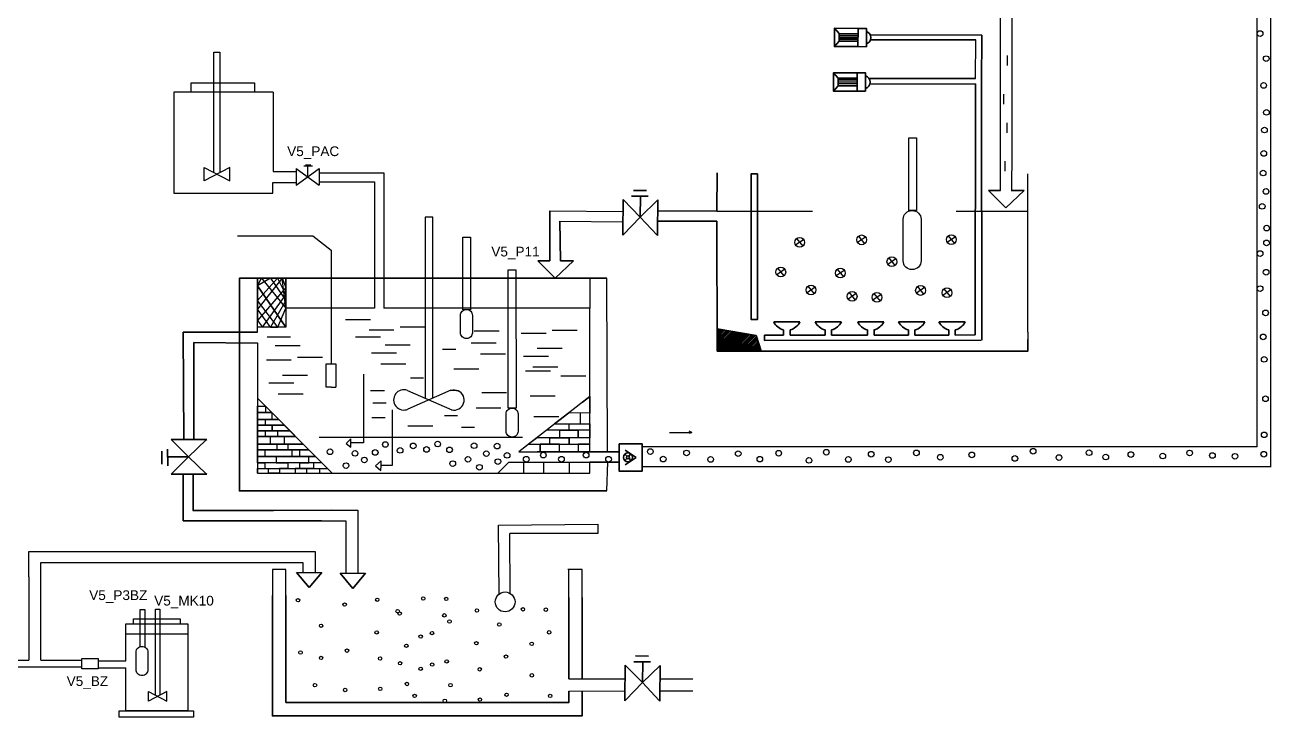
# Model space of a CAD drawing. Header units: millimetres. Extents: x 7014966 to 7187914, y 108642 to 109358.
# Drawn here: x 7015188 to 7015344.3, y 108972.4 to 109059.2 of the extents above; entities that cross this region are included whole.
import ezdxf

# ---------------------------------------------------------------- set-up
doc = ezdxf.new("R2010")
doc.units = ezdxf.units.MM
doc.linetypes.add('ACAD_ISO03W100', pattern=[30, 12, -18])
doc.layers.add('1. Net dam', color=7, linetype='Continuous', lineweight=35)
doc.layers.add('4. Net dut', color=130, linetype='ACAD_ISO03W100')
doc.styles.get("Standard").update_dxf_attribs({"font": 'arial.ttf'})

msp = doc.modelspace()

# ---------------------------------------------------------------- hatches: boundary and pattern name
at = {"layer": '1. Net dam'}
h = msp.add_hatch(dxfattribs=at)
h.set_pattern_fill('ANSI34', color=256, scale=0.01536)
h.set_pattern_definition([(45, (7015184.11024, 108955.1023), (-0.2069051, 0.2069051), []), (45, (7015184.1792, 108955.1023), (-0.2069051, 0.2069051), []), (45, (7015184.24817, 108955.1023), (-0.2069051, 0.2069051), []), (45, (7015184.31714, 108955.1023), (-0.2069051, 0.2069051), [])])
h.paths.add_polyline_path([(7015279.71, 109020.22), (7015274.81, 109021.06), (7015274.81, 109018.27), (7015280.36, 109018.27)])

# ---------------------------------------------------------------- linework, layer by layer
for p, q in [((7015344.3, 109003.79), (7015344.3, 109136.13)), ((7015311.78, 109121.25), (7015311.78, 109043.38)), ((7015310.32, 109119.5), (7015310.32, 109038.42)), ((7015342.58, 109006.27), (7015342.58, 109112.86)), ((7015307.22, 109052.43), (7015307.28, 109057.28)), ((7015211.69, 109040.65), (7015211.69, 109055.76)), ((7015211.69, 109055.76), (7015212.46, 109055.76)), ((7015212.46, 109055.76), (7015212.45, 109040.65)), ((7015311.19, 109055.33), (7015311.19, 109054.08)), ((7015219.12, 109050.72), (7015206.67, 109050.72)), ((7015206.67, 109050.72), (7015206.67, 109038.06)), ((7015208.85, 109050.71), (7015208.85, 109051.91)), ((7015208.85, 109051.91), (7015216.8, 109051.91)), ((7015216.8, 109051.91), (7015216.8, 109050.71)), ((7015219.12, 109050.72), (7015219.12, 109040.81)), ((7015310.76, 109050.49), (7015310.76, 109049.24)), ((7015311.17, 109046.88), (7015311.17, 109045.62)), ((7015311.78, 109043.38), (7015311.75, 109038.42)), ((7015210.46, 109041.29), (7015213.69, 109039.61)), ((7015213.69, 109041.29), (7015210.46, 109039.61)), ((7015210.46, 109039.61), (7015210.46, 109041.29)), ((7015213.69, 109039.61), (7015213.69, 109041.29)), ((7015222.02, 109041.15), (7015224.92, 109039.08)), ((7015222.02, 109041.15), (7015222.02, 109039.08)), ((7015222.03, 109039.08), (7015224.92, 109041.15)), ((7015224.06, 109041.44), (7015222.98, 109041.44)), ((7015223.85, 109041.6), (7015223.2, 109041.6)), ((7015223.48, 109040.11), (7015223.48, 109041.44)), ((7015224.92, 109041.15), (7015224.92, 109039.08)), ((7015310.92, 109042.08), (7015310.92, 109040.82)), ((7015219.12, 109040.81), (7015222.02, 109040.81)), ((7015224.92, 109040.61), (7015224.92, 109040.61)), ((7015224.92, 109040.61), (7015233.02, 109040.61)), ((7015233.02, 109040.61), (7015233.02, 109023.66)), ((7015313.8, 109021.71), (7015313.8, 109040.51)), ((7015206.67, 109038.06), (7015219.09, 109038.06)), ((7015219.09, 109038.06), (7015219.09, 109039.42)), ((7015219.09, 109039.42), (7015222.02, 109039.42)), ((7015224.92, 109039.48), (7015224.92, 109039.48)), ((7015224.92, 109039.48), (7015231.83, 109039.48)), ((7015231.83, 109039.48), (7015231.83, 109023.66)), ((7015238.19, 109035.05), (7015238.19, 109012.38)), ((7015239.18, 109035.05), (7015238.19, 109035.05)), ((7015239.18, 109012.38), (7015239.18, 109035.05)), ((7015253.85, 109035.87), (7015263.01, 109035.77)), ((7015255.11, 109034.56), (7015262.99, 109034.48)), ((7015214.67, 109032.72), (7015224.09, 109032.72)), ((7015224.09, 109032.72), (7015226.41, 109030.93)), ((7015285.68, 109032.25), (7015284.67, 109031.56)), ((7015284.79, 109032.38), (7015285.56, 109031.43)), ((7015293.45, 109032.57), (7015292.44, 109031.87)), ((7015292.56, 109032.69), (7015293.33, 109031.74)), ((7015304.71, 109032.59), (7015303.7, 109031.9)), ((7015303.81, 109032.72), (7015304.59, 109031.77)), ((7015226.41, 109030.93), (7015226.41, 109016.69)), ((7015282.42, 109028.65), (7015283.2, 109027.71)), ((7015297.24, 109029.83), (7015296.23, 109029.14)), ((7015296.35, 109029.96), (7015297.13, 109029.01)), ((7015214.89, 109027.4), (7015217.18, 109027.4)), ((7015217.18, 109020.66), (7015217.18, 109027.4)), ((7015217.18, 109027.4), (7015220.73, 109027.4)), ((7015217.18, 109027.4), (7015217.68, 109027.4)), ((7015217.18, 109027.4), (7015218.78, 109027.4)), ((7015217.18, 109027.4), (7015217.18, 109026.47)), ((7015220.25, 109027.4), (7015217.18, 109023.54)), ((7015217.18, 109024.64), (7015219.66, 109027.4)), ((7015218.78, 109027.4), (7015217.18, 109026.47)), ((7015217.18, 109026.47), (7015217.68, 109027.4)), ((7015217.68, 109027.4), (7015220.73, 109023.66)), ((7015218.78, 109027.4), (7015218.78, 109027.4)), ((7015218.78, 109027.4), (7015220.73, 109024.64)), ((7015218.78, 109027.4), (7015219.66, 109027.4)), ((7015219.66, 109027.4), (7015218.78, 109027.4)), ((7015219.66, 109027.4), (7015220.73, 109025.33)), ((7015220.73, 109027.4), (7015220.25, 109027.4)), ((7015220.25, 109027.4), (7015220.73, 109026.25)), ((7015220.73, 109023.66), (7015220.25, 109027.4)), ((7015220.73, 109027.4), (7015220.73, 109023.66)), ((7015220.73, 109026.25), (7015220.73, 109027.4)), ((7015258.84, 109027.44), (7015258.84, 109023.66)), ((7015261.08, 109005.67), (7015261, 109027.4)), ((7015283.32, 109028.53), (7015282.31, 109027.83)), ((7015290.77, 109028.4), (7015289.76, 109027.71)), ((7015289.88, 109028.53), (7015290.66, 109027.58)), ((7015217.18, 109026.47), (7015220.73, 109021.28)), ((7015220.73, 109021.28), (7015217.18, 109026.47)), ((7015217.18, 109026.47), (7015217.18, 109024.64)), ((7015220.73, 109026.25), (7015217.18, 109022.13)), ((7015220.73, 109025.33), (7015220.73, 109026.25)), ((7015287.11, 109026.29), (7015286.1, 109025.6)), ((7015286.22, 109026.42), (7015286.99, 109025.47)), ((7015291.38, 109025.61), (7015292.15, 109024.66)), ((7015300.85, 109026.23), (7015299.84, 109025.54)), ((7015299.96, 109026.36), (7015300.73, 109025.41)), ((7015304.15, 109025.94), (7015303.14, 109025.25)), ((7015303.26, 109026.07), (7015304.04, 109025.12)), ((7015219.7, 109021.28), (7015217.18, 109024.64)), ((7015217.18, 109024.64), (7015217.18, 109023.54)), ((7015217.18, 109023.54), (7015217.18, 109024.64)), ((7015217.79, 109021.28), (7015220.73, 109025.33)), ((7015220.73, 109024.64), (7015218.78, 109021.28)), ((7015220.73, 109024.64), (7015220.73, 109025.33)), ((7015220.73, 109025.33), (7015220.73, 109024.64)), ((7015220.73, 109023.66), (7015220.73, 109024.64)), ((7015292.27, 109025.48), (7015291.26, 109024.79)), ((7015295.38, 109025.36), (7015294.37, 109024.67)), ((7015294.48, 109025.49), (7015295.26, 109024.54)), ((7015218.78, 109021.28), (7015217.18, 109023.54)), ((7015217.18, 109023.54), (7015217.18, 109022.13)), ((7015219.7, 109021.28), (7015220.73, 109023.66)), ((7015231.83, 109023.66), (7015220.73, 109023.66)), ((7015220.73, 109023.66), (7015220.73, 109021.28)), ((7015220.73, 109023.66), (7015220.73, 109021.28)), ((7015258.84, 109023.66), (7015233.02, 109023.66)), ((7015258.84, 109010.49), (7015258.84, 109023.66)), ((7015217.18, 109022.13), (7015217.18, 109022.13)), ((7015217.18, 109022.13), (7015217.79, 109021.28)), ((7015217.18, 109022.13), (7015217.79, 109021.28)), ((7015220.73, 109021.28), (7015217.18, 109021.28)), ((7015220.73, 109021.28), (7015217.18, 109021.28)), ((7015219.7, 109021.28), (7015218.78, 109021.28)), ((7015219.7, 109021.28), (7015218.78, 109021.28)), ((7015218.78, 109021.28), (7015219.7, 109021.28)), ((7015220.73, 109021.28), (7015219.7, 109021.28)), ((7015228.21, 109022.25), (7015231.34, 109022.25)), ((7015231.16, 109020.95), (7015234.29, 109020.95)), ((7015235.06, 109021.3), (7015238.19, 109021.3)), ((7015244.35, 109020.83), (7015247.49, 109020.83)), ((7015254.14, 109020.89), (7015257.28, 109020.89)), ((7015313.8, 109020.64), (7015313.8, 109021.71)), ((7015217.18, 109019.31), (7015217.18, 109002.97)), ((7015217.18, 109019.31), (7015217.18, 109012.36)), ((7015218.4, 109020.06), (7015221.29, 109020.06)), ((7015229.45, 109020.06), (7015232.58, 109020.06)), ((7015243.98, 109019.3), (7015247.11, 109019.3)), ((7015250.24, 109020.54), (7015253.38, 109020.54)), ((7015313.8, 109020.64), (7015313.8, 109019.72)), ((7015219.4, 109019), (7015222.53, 109019)), ((7015231.46, 109018.06), (7015234.59, 109018.06)), ((7015233.17, 109019.06), (7015236.3, 109019.06)), ((7015240.39, 109018.5), (7015242.04, 109018.5)), ((7015245.16, 109017.94), (7015248.29, 109017.94)), ((7015252.25, 109018.65), (7015255.38, 109018.65)), ((7015218.28, 109017.17), (7015221.41, 109017.17)), ((7015222.18, 109017.53), (7015225.31, 109017.53)), ((7015225.8, 109013.74), (7015225.8, 109016.69)), ((7015225.8, 109016.69), (7015227, 109016.69)), ((7015227, 109016.69), (7015227, 109013.74)), ((7015232.64, 109016.7), (7015235.77, 109016.7)), ((7015250.54, 109017.64), (7015253.67, 109017.64)), ((7015251.72, 109016.29), (7015254.85, 109016.29)), ((7015220.29, 109015.28), (7015223.42, 109015.28)), ((7015230.46, 109015.38), (7015230.46, 109006.78)), ((7015236.35, 109014.93), (7015238, 109014.93)), ((7015241.81, 109016.05), (7015244.95, 109016.05)), ((7015250.78, 109015.81), (7015253.91, 109015.81)), ((7015255.21, 109015.16), (7015258.34, 109015.16)), ((7015218.58, 109014.28), (7015221.71, 109014.28)), ((7015226.41, 109013.74), (7015225.8, 109013.74)), ((7015226.41, 109013.74), (7015227, 109013.74)), ((7015231.34, 109013.33), (7015233.11, 109013.33)), ((7015235.98, 109013.33), (7015241.53, 109010.92)), ((7015241.41, 109013.36), (7015236.04, 109011.01)), ((7015245.29, 109013.1), (7015248.42, 109013.1)), ((7015217.18, 109012.36), (7015217.18, 109002.97)), ((7015226.53, 109002.97), (7015217.18, 109012.36)), ((7015217.18, 109012.36), (7015226.53, 109002.97)), ((7015219.76, 109012.92), (7015222.89, 109012.92)), ((7015231.63, 109011.8), (7015233.29, 109011.8)), ((7015258.84, 109012.59), (7015249.95, 109005.67)), ((7015251.36, 109012.69), (7015254.49, 109012.69)), ((7015257.94, 109011.89), (7015258.84, 109012.59)), ((7015258.84, 109012.59), (7015258.84, 109010.49)), ((7015217.18, 109010.57), (7015217.18, 109011.36)), ((7015217.18, 109011.36), (7015218.17, 109011.36)), ((7015217.18, 109009.71), (7015217.18, 109010.57)), ((7015217.18, 109010.57), (7015218.96, 109010.57)), ((7015218.96, 109010.57), (7015217.18, 109010.57)), ((7015218.17, 109010.57), (7015217.18, 109010.57)), ((7015217.18, 109010.57), (7015217.18, 109009.71)), ((7015218.17, 109011.36), (7015218.17, 109010.57)), ((7015218.96, 109010.57), (7015218.96, 109009.71)), ((7015231.52, 109009.97), (7015233.17, 109009.97)), ((7015234.08, 109010.93), (7015234.08, 109003.95)), ((7015240.61, 109010.2), (7015242.27, 109010.2)), ((7015244.58, 109011.15), (7015247.71, 109011.15)), ((7015251.84, 109010.09), (7015254.97, 109010.09)), ((7015254.42, 109009.15), (7015256.21, 109010.54)), ((7015256.21, 109010.54), (7015254.42, 109009.15)), ((7015258.84, 109010.49), (7015256.21, 109010.54)), ((7015257.7, 109009.15), (7015257.7, 109010.51)), ((7015258.84, 109005.67), (7015258.84, 109010.49)), ((7015217.18, 109009.01), (7015217.18, 109009.71)), ((7015217.18, 109009.71), (7015219.81, 109009.71)), ((7015219.81, 109009.71), (7015217.18, 109009.71)), ((7015217.18, 109009.71), (7015218.13, 109009.71)), ((7015217.18, 109009.71), (7015217.18, 109009.01)), ((7015217.18, 109008.3), (7015217.18, 109009.01)), ((7015217.18, 109009.01), (7015220.51, 109009.01)), ((7015220.51, 109009.01), (7015217.18, 109009.01)), ((7015218.13, 109009.01), (7015217.18, 109009.01)), ((7015217.18, 109009.01), (7015217.18, 109008.3)), ((7015217.18, 109009.01), (7015217.18, 109008.3)), ((7015218.13, 109009.71), (7015218.13, 109009.01)), ((7015218.13, 109009.71), (7015218.13, 109009.01)), ((7015218.99, 109008.3), (7015218.99, 109009.01)), ((7015218.99, 109009.01), (7015218.99, 109008.3)), ((7015220.51, 109009.01), (7015220.51, 109009.01)), ((7015220.51, 109009.01), (7015221.21, 109008.3)), ((7015236.03, 109008.93), (7015239.16, 109008.93)), ((7015242.74, 109008.73), (7015244.4, 109008.73)), ((7015258.84, 109008.36), (7015253.41, 109008.36)), ((7015254.42, 109009.15), (7015258.84, 109009.15)), ((7015255.1, 109007.42), (7015255.1, 109008.36)), ((7015255.1, 109008.36), (7015257.41, 109008.36)), ((7015256.25, 109008.36), (7015256.25, 109009.15)), ((7015256.25, 109009.15), (7015257.7, 109009.15)), ((7015257.41, 109008.36), (7015256.25, 109008.36)), ((7015257.41, 109008.36), (7015257.41, 109007.42)), ((7015257.41, 109007.42), (7015257.41, 109008.36)), ((7015258.84, 109009.15), (7015258.84, 109007.42)), ((7015258.84, 109006.6), (7015258.84, 109008.36)), ((7015217.18, 109007.57), (7015217.18, 109008.3)), ((7015217.18, 109008.3), (7015221.21, 109008.3)), ((7015221.21, 109008.3), (7015217.18, 109008.3)), ((7015217.18, 109008.3), (7015218.13, 109008.3)), ((7015217.18, 109006.63), (7015217.18, 109007.57)), ((7015217.18, 109007.57), (7015221.95, 109007.57)), ((7015221.95, 109007.57), (7015217.18, 109007.57)), ((7015218.13, 109007.57), (7015217.18, 109007.57)), ((7015217.18, 109007.57), (7015217.18, 109006.63)), ((7015218.13, 109008.3), (7015218.13, 109007.57)), ((7015218.8, 109006.63), (7015218.8, 109007.57)), ((7015218.8, 109007.57), (7015220.53, 109007.57)), ((7015221.21, 109008.3), (7015218.99, 109008.3)), ((7015218.99, 109008.3), (7015221.21, 109008.3)), ((7015219.73, 109007.57), (7015219.73, 109008.3)), ((7015219.73, 109008.3), (7015221.21, 109008.3)), ((7015221.95, 109007.57), (7015219.73, 109007.57)), ((7015220.53, 109007.57), (7015220.53, 109006.63)), ((7015221.21, 109008.3), (7015221.95, 109007.57)), ((7015221.21, 109008.3), (7015221.95, 109007.57)), ((7015221.95, 109007.57), (7015222.88, 109006.63)), ((7015224.89, 109007.5), (7015250.42, 109007.5)), ((7015224.89, 109007.5), (7015226.55, 109007.5)), ((7015228.89, 109007.3), (7015228.27, 109006.68)), ((7015228.89, 109006.78), (7015228.89, 109007.3)), ((7015230.46, 109006.78), (7015228.89, 109006.78)), ((7015228.89, 109006.22), (7015228.89, 109006.78)), ((7015252.24, 109007.45), (7015249.95, 109005.67)), ((7015252.24, 109007.42), (7015251.15, 109006.6)), ((7015258.84, 109007.42), (7015252.24, 109007.42)), ((7015253.83, 109006.6), (7015253.83, 109007.42)), ((7015253.83, 109007.42), (7015256.25, 109007.42)), ((7015256.25, 109007.42), (7015255.1, 109007.42)), ((7015256.25, 109007.42), (7015256.25, 109006.6)), ((7015256.25, 109006.6), (7015256.25, 109007.42)), ((7015268.87, 109008.09), (7015271.65, 109008.09)), ((7015271.65, 109008.09), (7015271.33, 109008.24)), ((7015271.65, 109008.09), (7015271.33, 109007.93)), ((7015217.18, 109005.89), (7015217.18, 109006.63)), ((7015217.18, 109006.63), (7015222.88, 109006.63)), ((7015222.88, 109006.63), (7015217.18, 109006.63)), ((7015217.18, 109006.63), (7015218.13, 109006.63)), ((7015218.13, 109006.63), (7015217.18, 109006.63)), ((7015217.18, 109006.63), (7015217.18, 109005.89)), ((7015217.18, 109005.07), (7015217.18, 109005.89)), ((7015217.18, 109005.89), (7015223.62, 109005.89)), ((7015223.62, 109005.89), (7015217.18, 109005.89)), ((7015217.18, 109005.89), (7015218.1, 109005.89)), ((7015218.1, 109005.89), (7015218.1, 109005.07)), ((7015222.88, 109006.63), (7015218.8, 109006.63)), ((7015220.53, 109006.63), (7015219.58, 109006.63)), ((7015219.58, 109006.63), (7015219.58, 109005.89)), ((7015219.58, 109005.89), (7015221.47, 109005.89)), ((7015221.03, 109005.89), (7015221.03, 109006.63)), ((7015221.03, 109006.63), (7015222.88, 109006.63)), ((7015222.46, 109005.89), (7015221.03, 109005.89)), ((7015221.47, 109005.89), (7015221.47, 109005.07)), ((7015222.46, 109005.07), (7015222.46, 109005.89)), ((7015222.88, 109006.63), (7015225.22, 109004.27)), ((7015228.27, 109006.68), (7015228.89, 109006.22)), ((7015249.95, 109005.67), (7015258.84, 109005.67)), ((7015249.95, 109005.67), (7015254.42, 109005.67)), ((7015251.15, 109006.6), (7015258.84, 109006.6)), ((7015258.84, 109005.67), (7015252.24, 109005.67)), ((7015255.07, 109006.6), (7015252.62, 109006.6)), ((7015252.62, 109006.6), (7015252.62, 109005.67)), ((7015252.62, 109005.67), (7015252.62, 109006.6)), ((7015252.62, 109006.6), (7015253.83, 109006.6)), ((7015255.07, 109005.67), (7015255.07, 109006.6)), ((7015257.38, 109005.67), (7015255.07, 109005.67)), ((7015256.21, 109005.67), (7015257.94, 109005.67)), ((7015258.84, 109006.6), (7015257.38, 109006.6)), ((7015257.38, 109006.6), (7015257.38, 109005.67)), ((7015265.44, 109006.3), (7015342.58, 109006.3)), ((7015265.44, 109005.67), (7015265.44, 109005.67)), ((7015217.18, 109004.27), (7015217.18, 109005.07)), ((7015217.18, 109005.07), (7015224.44, 109005.07)), ((7015224.44, 109005.07), (7015217.18, 109005.07)), ((7015218.1, 109005.07), (7015217.18, 109005.07)), ((7015217.18, 109005.07), (7015217.18, 109004.27)), ((7015225.22, 109004.27), (7015217.18, 109004.27)), ((7015217.18, 109004.27), (7015218.1, 109004.27)), ((7015218.1, 109004.27), (7015218.1, 109003.57)), ((7015221.47, 109005.07), (7015219.49, 109005.07)), ((7015219.49, 109005.07), (7015219.49, 109004.27)), ((7015219.49, 109004.27), (7015220.97, 109004.27)), ((7015220.97, 109004.27), (7015220.97, 109003.57)), ((7015223.62, 109005.07), (7015222.46, 109005.07)), ((7015222.47, 109003.57), (7015222.47, 109004.27)), ((7015222.47, 109004.27), (7015223.62, 109004.27)), ((7015223.62, 109004.27), (7015223.62, 109005.07)), ((7015225.22, 109004.27), (7015224.18, 109004.27)), ((7015224.18, 109004.27), (7015224.18, 109003.57)), ((7015224.44, 109005.07), (7015226.53, 109002.97)), ((7015226.53, 109002.97), (7015224.44, 109005.07)), ((7015225.93, 109003.57), (7015225.22, 109004.27)), ((7015232.67, 109004.53), (7015231.99, 109003.91)), ((7015231.99, 109003.91), (7015232.64, 109003.32)), ((7015232.64, 109003.32), (7015232.67, 109003.94)), ((7015232.67, 109003.94), (7015232.67, 109004.53)), ((7015234.08, 109003.95), (7015232.67, 109003.95)), ((7015247.33, 109002.97), (7015248.69, 109004.37)), ((7015248.69, 109004.37), (7015258.84, 109004.37)), ((7015248.69, 109004.37), (7015250.53, 109004.37)), ((7015250.53, 109004.37), (7015250.53, 109002.97)), ((7015253.07, 109002.97), (7015253.07, 109004.37)), ((7015253.07, 109004.37), (7015256.28, 109004.37)), ((7015256.28, 109004.37), (7015256.28, 109002.97)), ((7015258.84, 109002.97), (7015258.84, 109004.37)), ((7015261, 109000.75), (7015261.1, 109004.37)), ((7015265.44, 109004.36), (7015265.44, 109004.36)), ((7015265.44, 109003.81), (7015344.31, 109003.81)), ((7015217.18, 109002.97), (7015217.18, 109003.57)), ((7015217.18, 109003.57), (7015225.93, 109003.57)), ((7015217.18, 109002.97), (7015258.84, 109002.97)), ((7015217.18, 109002.97), (7015226.53, 109002.97)), ((7015218.54, 109002.97), (7015218.54, 109003.57)), ((7015218.54, 109003.57), (7015222.47, 109003.57)), ((7015219.93, 109002.97), (7015218.54, 109002.97)), ((7015220.97, 109003.57), (7015219.93, 109003.57)), ((7015219.93, 109003.57), (7015219.93, 109002.97)), ((7015224.18, 109003.57), (7015221.88, 109003.57)), ((7015221.88, 109003.57), (7015221.88, 109002.97)), ((7015221.88, 109002.97), (7015223.36, 109002.97)), ((7015223.36, 109002.97), (7015223.36, 109003.57)), ((7015223.36, 109003.57), (7015224.94, 109003.57)), ((7015224.94, 109003.57), (7015224.94, 109002.97)), ((7015225.93, 109003.57), (7015226.53, 109002.97)), ((7015226.53, 109002.97), (7015225.93, 109003.57)), ((7015226.53, 109002.97), (7015247.33, 109002.97)), ((7015226.53, 109002.97), (7015226.53, 109002.97)), ((7015250.53, 109002.97), (7015253.07, 109002.97)), ((7015256.28, 109002.97), (7015258.84, 109002.97)), ((7015226.45, 108998.33), (7015229.74, 108998.35)), ((7015229.74, 108998.35), (7015229.74, 108990.44)), ((7015225.18, 108997), (7015228.26, 108997)), ((7015228.26, 108997), (7015228.26, 108990.44)), ((7015247.39, 108996.44), (7015259.84, 108996.57)), ((7015247.48, 108987.71), (7015247.39, 108996.44)), ((7015259.84, 108996.57), (7015259.84, 108995.41)), ((7015259.88, 108995.41), (7015248.81, 108995.41)), ((7015248.85, 108987.91), (7015248.83, 108995.41)), ((7015188.49, 108989.98), (7015188.49, 108993.16)), ((7015188.49, 108993.16), (7015224.4, 108993.16)), ((7015224.4, 108993.16), (7015224.4, 108990.53)), ((7015189.99, 108988.54), (7015189.99, 108991.77)), ((7015189.99, 108991.77), (7015222.84, 108991.77)), ((7015222.84, 108991.77), (7015222.84, 108990.56)), ((7015188.49, 108989.98), (7015188.49, 108979.53)), ((7015220.71, 108990.92), (7015219.04, 108990.92)), ((7015219.04, 108990.92), (7015219.04, 108987.66)), ((7015220.71, 108987.66), (7015220.71, 108990.92)), ((7015222.04, 108990.53), (7015225.23, 108990.53)), ((7015227.53, 108990.42), (7015230.72, 108990.42)), ((7015257.88, 108990.92), (7015256.1, 108990.92)), ((7015256.21, 108987.37), (7015256.21, 108990.92)), ((7015257.88, 108987.37), (7015257.88, 108990.92)), ((7015189.99, 108979.53), (7015189.99, 108988.54)), ((7015202.45, 108981.23), (7015202.45, 108985.9)), ((7015202.45, 108985.9), (7015203.02, 108985.9)), ((7015203.02, 108985.9), (7015203.02, 108981.18)), ((7015204.37, 108975.14), (7015204.37, 108985.94)), ((7015204.37, 108985.94), (7015204.91, 108985.94)), ((7015204.91, 108985.94), (7015204.91, 108975.14)), ((7015200.65, 108979.44), (7015200.65, 108983.4)), ((7015201.61, 108984.08), (7015201.61, 108984.71)), ((7015201.61, 108984.71), (7015207.47, 108984.71)), ((7015207.47, 108984.71), (7015207.47, 108984.08)), ((7015200.65, 108982.84), (7015208.45, 108982.84)), ((7015197.19, 108979.44), (7015200.65, 108979.44)), ((7015197.19, 108978.58), (7015200.65, 108978.58)), ((7015256.21, 108977.21), (7015256.21, 108977.21)), ((7015256.21, 108977.21), (7015263.28, 108977.21)), ((7015267.66, 108977.21), (7015271.76, 108977.2)), ((7015203.49, 108975.6), (7015205.8, 108974.4)), ((7015205.8, 108975.6), (7015203.49, 108974.4)), ((7015203.49, 108974.4), (7015203.49, 108975.6)), ((7015205.8, 108974.4), (7015205.8, 108975.6)), ((7015256.21, 108975.65), (7015263.21, 108975.69)), ((7015256.21, 108975.65), (7015256.21, 108975.65)), ((7015267.65, 108975.71), (7015271.76, 108975.67))]:
    msp.add_line(p, q)
for points in [[(7015298.87, 109045), (7015299.84, 109045), (7015299.83, 109035.89), (7015298.86, 109035.89)], [(7015242.93, 109032.55), (7015243.9, 109032.55), (7015243.89, 109023.45), (7015242.92, 109023.45)], [(7015248.62, 109028.45), (7015249.59, 109028.45), (7015249.6, 109011.14), (7015248.63, 109011.14)], [(7015197.19, 108978.44), (7015195.15, 108978.44), (7015195.15, 108979.76), (7015197.19, 108979.76)], [(7015199.8, 108973.2), (7015209.15, 108973.2), (7015209.15, 108972.4), (7015199.8, 108972.4)]]:
    msp.add_lwpolyline(points, close=True)
for points in [[(7015299.26, 109035.9), (7015299.3, 109035.9, -0.414214), (7015300.4, 109034.8), (7015300.4, 109029.58, -0.414214), (7015299.3, 109028.49), (7015299.26, 109028.49, -0.414214), (7015298.16, 109029.58), (7015298.16, 109034.8, -0.414214)], [(7015243.37, 109023.49), (7015243.4, 109023.49, -0.414214), (7015244.13, 109022.76), (7015244.13, 109020.58, -0.414214), (7015243.4, 109019.85), (7015243.37, 109019.85, -0.414214), (7015242.63, 109020.58), (7015242.63, 109022.76, -0.414214)], [(7015249.08, 109011.14), (7015249.12, 109011.14, -0.414214), (7015249.85, 109010.41), (7015249.85, 109008.23, -0.414214), (7015249.12, 109007.5), (7015249.08, 109007.5, -0.414214), (7015248.35, 109008.23), (7015248.35, 109010.41, -0.414214)], [(7015202.66, 108981.26), (7015202.7, 108981.26, -0.414214), (7015203.43, 108980.53), (7015203.43, 108978.34, -0.414214), (7015202.7, 108977.61), (7015202.66, 108977.61, -0.414214), (7015201.93, 108978.34), (7015201.93, 108980.53, -0.414214)]]:
    msp.add_lwpolyline(points, format="xyb", close=True)
for points in [[(7015200.65, 108983.4), (7015200.65, 108984.08), (7015208.45, 108984.08), (7015208.45, 108973.2), (7015200.65, 108973.2), (7015200.65, 108973.96)], [(7015184.24, 108979.53), (7015188.49, 108979.53)], [(7015195.15, 108978.66), (7015184.24, 108978.66)], [(7015189.99, 108979.53), (7015195.15, 108979.53)], [(7015200.65, 108973.96), (7015200.65, 108978.58)]]:
    msp.add_lwpolyline(points)
for centre, radius in [((7015342.93, 109058.08), 0.354), ((7015343.7, 109054.94), 0.354), ((7015343.38, 109051.58), 0.354), ((7015343.73, 109048.2), 0.354), ((7015343.48, 109045.99), 0.354), ((7015343.4, 109043.06), 0.354), ((7015343.31, 109040.6), 0.354), ((7015343.68, 109038.29), 0.354), ((7015343.2, 109036.42), 0.354), ((7015343.76, 109033.69), 0.354), ((7015285.17, 109031.91), 0.613), ((7015292.95, 109032.22), 0.613), ((7015304.2, 109032.25), 0.613), ((7015343.74, 109031.84), 0.354), ((7015342.93, 109030.5), 0.354), ((7015282.81, 109028.18), 0.613), ((7015290.27, 109028.06), 0.613), ((7015296.74, 109029.48), 0.613), ((7015343.69, 109028.16), 0.354), ((7015286.6, 109025.94), 0.613), ((7015291.76, 109025.14), 0.613), ((7015294.87, 109025.01), 0.613), ((7015300.34, 109025.88), 0.613), ((7015303.65, 109025.59), 0.613), ((7015342.93, 109026.11), 0.354), ((7015343.62, 109023.07), 0.354), ((7015343.32, 109020.06), 0.354), ((7015343.45, 109017.24), 0.354), ((7015343.61, 109012.3), 0.354), ((7015233.21, 109006.57), 0.354), ((7015239.77, 109006.63), 0.354), ((7015244.34, 109006.42), 0.354), ((7015343.45, 109007.78), 0.354), ((7015226.27, 109005.66), 0.354), ((7015229.4, 109005.46), 0.354), ((7015231.93, 109005.57), 0.354), ((7015235.06, 109005.83), 0.354), ((7015236.7, 109006.39), 0.354), ((7015238.37, 109005.95), 0.354), ((7015241.26, 109005.9), 0.354), ((7015245.87, 109005.42), 0.354), ((7015247.23, 109006.37), 0.354), ((7015248.48, 109005.21), 0.354), ((7015253.03, 109005.24), 0.354), ((7015258.39, 109005.24), 0.354), ((7015266.45, 109005.68), 0.354), ((7015270.99, 109005.51), 0.354), ((7015277.47, 109005.42), 0.354), ((7015282.55, 109005.48), 0.354), ((7015288.52, 109005.6), 0.354), ((7015294.15, 109005.35), 0.354), ((7015299.82, 109005.52), 0.354), ((7015302.82, 109004.97), 0.354), ((7015306.77, 109005.27), 0.354), ((7015314.46, 109005.73), 0.354), ((7015317.7, 109004.93), 0.354), ((7015321.48, 109005.54), 0.354), ((7015323.57, 109005), 0.354), ((7015326.72, 109005.31), 0.354), ((7015330.72, 109005.12), 0.354), ((7015334.09, 109005.51), 0.354), ((7015336.95, 109005.19), 0.354), ((7015339.78, 109005.09), 0.354), ((7015343.4, 109005.35), 0.354), ((7015228.27, 109003.92), 0.354), ((7015230.57, 109004.63), 0.354), ((7015241.66, 109004.17), 0.354), ((7015243.57, 109004.71), 0.354), ((7015245.01, 109003.71), 0.354), ((7015247.32, 109004.42), 0.354), ((7015250.88, 109004.72), 0.354), ((7015255.3, 109004.72), 0.354), ((7015261.2, 109004.72), 0.354), ((7015268.06, 109004.74), 0.354), ((7015274.01, 109004.7), 0.354), ((7015280.18, 109004.73), 0.354), ((7015286.34, 109004.58), 0.354), ((7015291.29, 109004.7), 0.354), ((7015296.3, 109004.67), 0.354), ((7015312.17, 109004.82), 0.354), ((7015248.23, 108986.84), 1.24), ((7015222.25, 108987.04), 0.214), ((7015228.1, 108986.5), 0.214), ((7015232.19, 108987.11), 0.214), ((7015237.96, 108987.26), 0.214), ((7015240.84, 108987.21), 0.214), ((7015234.75, 108985.68), 0.214), ((7015235, 108985.37), 0.214), ((7015240.6, 108985.15), 0.214), ((7015244.69, 108985.76), 0.214), ((7015250.46, 108985.91), 0.214), ((7015253.34, 108985.86), 0.214), ((7015225.14, 108983.85), 0.214), ((7015241.25, 108984.38), 0.214), ((7015247.5, 108984.01), 0.214), ((7015232.12, 108983.01), 0.214), ((7015237.64, 108982.49), 0.214), ((7015239.06, 108982.93), 0.214), ((7015244.62, 108981.66), 0.214), ((7015251.56, 108981.58), 0.214), ((7015253.75, 108983.02), 0.214), ((7015222.56, 108980.5), 0.214), ((7015228.4, 108980.73), 0.214), ((7015235.84, 108981.34), 0.214), ((7015248.34, 108979.98), 0.214), ((7015225.14, 108979.82), 0.214), ((7015232.55, 108979.74), 0.214), ((7015235.05, 108979.15), 0.214), ((7015237.64, 108978.46), 0.214), ((7015239.08, 108978.98), 0.214), ((7015240.9, 108979.38), 0.214), ((7015245.05, 108978.39), 0.214), ((7015251.58, 108977.63), 0.214), ((7015224.38, 108976.4), 0.214), ((7015228.17, 108975.79), 0.214), ((7015232.57, 108975.94), 0.214), ((7015235.91, 108976.55), 0.214), ((7015241.38, 108976.4), 0.214), ((7015236.88, 108975.05), 0.214), ((7015240.67, 108974.44), 0.214), ((7015245.07, 108974.59), 0.214), ((7015248.41, 108975.2), 0.214), ((7015253.88, 108975.05), 0.214)]:
    msp.add_circle(centre, radius)
for centre, start, end in [((7015235.51, 109012.16), 68.2137, 294.7263), ((7015241.82, 109012.15), 256.519, 65.2737)]:
    msp.add_arc(centre, 1.27, start, end)
for p, q in [((7015289.54, 109058.74), (7015290.13, 109058.07)), ((7015289.53, 109056.45), (7015290.13, 109057.12)), ((7015290.13, 109057.12), (7015290.13, 109058.07)), ((7015290.13, 109058.07), (7015292.5, 109058.06)), ((7015290.13, 109057.86), (7015292.5, 109057.85)), ((7015290.13, 109057.59), (7015292.5, 109057.58)), ((7015290.13, 109057.39), (7015292.5, 109057.38)), ((7015290.13, 109057.12), (7015292.5, 109057.11)), ((7015308.02, 109057.89), (7015294.03, 109057.94)), ((7015294.12, 109057.31), (7015307.28, 109057.28)), ((7015307.99, 109051.77), (7015308.02, 109057.89)), ((7015289.43, 109053.16), (7015290.02, 109052.49)), ((7015290.02, 109051.54), (7015290.02, 109052.49)), ((7015290.02, 109052.49), (7015292.39, 109052.49)), ((7015290.02, 109052.28), (7015292.39, 109052.28)), ((7015293.87, 109052.44), (7015307.22, 109052.43)), ((7015289.42, 109050.87), (7015290.02, 109051.54)), ((7015290.02, 109052.02), (7015292.39, 109052.01)), ((7015290.02, 109051.81), (7015292.39, 109051.8)), ((7015290.02, 109051.54), (7015292.38, 109051.53)), ((7015307.22, 109051.77), (7015293.97, 109051.74)), ((7015307.22, 109051.77), (7015307.18, 109020.33)), ((7015307.99, 109051.77), (7015308.04, 109019.63)), ((7015274.81, 109040.63), (7015274.79, 109035.81)), ((7015265.95, 109038.41), (7015264.32, 109038.43)), ((7015308.85, 109038.41), (7015310.37, 109038.42)), ((7015311.03, 109036.22), (7015308.85, 109038.41)), ((7015311.03, 109036.22), (7015313.34, 109038.41)), ((7015311.69, 109038.42), (7015313.34, 109038.41)), ((7015263.02, 109037.28), (7015262.98, 109033.09)), ((7015265.19, 109035.08), (7015263.02, 109037.28)), ((7015266.19, 109037.68), (7015264.09, 109037.69)), ((7015265.19, 109035.08), (7015265.22, 109037.68)), ((7015265.19, 109035.08), (7015267.4, 109037.24)), ((7015267.4, 109037.24), (7015267.36, 109033.05)), ((7015253.85, 109029.6), (7015253.85, 109035.87)), ((7015265.19, 109035.08), (7015263.04, 109032.87)), ((7015265.19, 109035.08), (7015267.29, 109032.82)), ((7015267.39, 109035.84), (7015267.39, 109035.84)), ((7015267.39, 109035.84), (7015274.77, 109035.81)), ((7015255.17, 109029.6), (7015255.11, 109034.56)), ((7015267.38, 109034.56), (7015267.38, 109034.56)), ((7015267.38, 109034.56), (7015274.77, 109034.56)), ((7015274.77, 109034.56), (7015274.81, 109018.27)), ((7015262.98, 109033.09), (7015262.98, 109032.8)), ((7015263.04, 109032.87), (7015262.98, 109032.81)), ((7015267.29, 109032.82), (7015267.35, 109032.76)), ((7015267.36, 109033.05), (7015267.36, 109032.75)), ((7015252.33, 109029.59), (7015253.85, 109029.6)), ((7015254.51, 109027.4), (7015252.33, 109029.59)), ((7015254.51, 109027.4), (7015256.82, 109029.59)), ((7015255.17, 109029.6), (7015256.82, 109029.59)), ((7015274.81, 109021.06), (7015279.71, 109020.22)), ((7015281.93, 109021.93), (7015285.21, 109021.93)), ((7015283.16, 109020.94), (7015283.16, 109020.29)), ((7015283.98, 109020.94), (7015283.98, 109020.29)), ((7015287.13, 109021.93), (7015290.4, 109021.93)), ((7015288.36, 109020.94), (7015288.36, 109020.29)), ((7015289.18, 109020.94), (7015289.18, 109020.29)), ((7015292.46, 109021.93), (7015295.73, 109021.93)), ((7015293.68, 109020.94), (7015293.68, 109020.29)), ((7015294.51, 109020.94), (7015294.51, 109020.29)), ((7015297.59, 109021.93), (7015300.86, 109021.93)), ((7015298.81, 109020.94), (7015298.81, 109020.29)), ((7015299.64, 109020.94), (7015299.64, 109020.29)), ((7015302.66, 109021.93), (7015305.93, 109021.93)), ((7015303.88, 109020.94), (7015303.88, 109020.29)), ((7015304.7, 109020.94), (7015304.7, 109020.29)), ((7015209.19, 109020.66), (7015207.85, 109020.66)), ((7015207.86, 109020.66), (7015207.91, 109007.22)), ((7015209.17, 109018.9), (7015209.17, 109019.35)), ((7015209.19, 109020.66), (7015217.18, 109020.66)), ((7015217.18, 109019.29), (7015209.19, 109019.35)), ((7015279.71, 109020.22), (7015280.36, 109018.27)), ((7015280.76, 109020.29), (7015283.16, 109020.29)), ((7015280.76, 109020.29), (7015280.76, 109019.59)), ((7015280.76, 109019.59), (7015307.95, 109019.63)), ((7015283.98, 109020.29), (7015288.36, 109020.29)), ((7015289.18, 109020.29), (7015293.68, 109020.29)), ((7015294.51, 109020.29), (7015298.81, 109020.29)), ((7015299.64, 109020.29), (7015303.88, 109020.29)), ((7015304.7, 109020.29), (7015307.18, 109020.33)), ((7015209.17, 109018.9), (7015209.17, 109007.22)), ((7015208.5, 109005.02), (7015206.32, 109007.21)), ((7015206.32, 109007.21), (7015210.51, 109007.21)), ((7015208.5, 109005.02), (7015210.73, 109007.15)), ((7015210.51, 109007.21), (7015210.8, 109007.21)), ((7015210.73, 109007.15), (7015210.8, 109007.21)), ((7015205.17, 109005.75), (7015205.16, 109004.12)), ((7015205.89, 109006), (7015205.9, 109003.89)), ((7015258.95, 109005.68), (7015258.84, 109005.67)), ((7015258.84, 109005.67), (7015261.08, 109005.67)), ((7015261.08, 109005.66), (7015262.53, 109005.66)), ((7015263.5, 109005.09), (7015263.25, 109005.37)), ((7015263.27, 109005.87), (7015264.65, 109004.95)), ((7015263.76, 109005.1), (7015264, 109005.38)), ((7015208.5, 109005.02), (7015205.9, 109005.02)), ((7015208.5, 109005.02), (7015206.32, 109002.83)), ((7015208.5, 109005.02), (7015210.73, 109002.9)), ((7015258.84, 109004.37), (7015261.1, 109004.37)), ((7015261.08, 109004.36), (7015262.53, 109004.36)), ((7015263.5, 109004.81), (7015263.24, 109004.55)), ((7015263.27, 109004.03), (7015264.65, 109004.95)), ((7015263.79, 109004.84), (7015264.01, 109004.52)), ((7015206.32, 109002.83), (7015210.51, 109002.83)), ((7015207.84, 108996.99), (7015207.84, 109002.74)), ((7015209.08, 109002.74), (7015209.08, 108998.31)), ((7015210.51, 109002.83), (7015210.8, 109002.83)), ((7015210.73, 109002.9), (7015210.8, 109002.84)), ((7015212.98, 108998.31), (7015209.06, 108998.31)), ((7015219.18, 108998.31), (7015212.98, 108998.31)), ((7015226.45, 108998.33), (7015219.18, 108998.31)), ((7015212.87, 108997), (7015207.83, 108997)), ((7015212.87, 108997), (7015225.18, 108997)), ((7015222.04, 108990.53), (7015223.64, 108988.63)), ((7015225.23, 108990.53), (7015223.64, 108988.63)), ((7015227.53, 108990.42), (7015229.12, 108988.52)), ((7015230.72, 108990.42), (7015229.12, 108988.52)), ((7015219.04, 108987.66), (7015219.04, 108987.66)), ((7015220.71, 108974.22), (7015220.71, 108987.66)), ((7015263.29, 108978.92), (7015263.25, 108974.72)), ((7015265.46, 108976.72), (7015263.29, 108978.92)), ((7015266.46, 108979.32), (7015264.36, 108979.32)), ((7015266.22, 108980.04), (7015264.59, 108980.06)), ((7015265.46, 108976.72), (7015265.49, 108979.31)), ((7015265.46, 108976.72), (7015267.67, 108978.87)), ((7015267.67, 108978.87), (7015267.63, 108974.68)), ((7015267.66, 108977.48), (7015267.66, 108977.48)), ((7015265.46, 108976.72), (7015263.31, 108974.5)), ((7015265.46, 108976.72), (7015267.56, 108974.46)), ((7015267.65, 108976.19), (7015267.65, 108976.19)), ((7015263.25, 108974.72), (7015263.25, 108974.43)), ((7015263.31, 108974.5), (7015263.25, 108974.44)), ((7015267.56, 108974.46), (7015267.62, 108974.4)), ((7015267.63, 108974.68), (7015267.63, 108974.39))]:
    msp.add_line(p, q, dxfattribs=at)
for points in [[(7015292.5, 109058.73), (7015289.54, 109058.74), (7015289.53, 109056.45), (7015292.49, 109056.44)], [(7015293.55, 109056.43), (7015292.49, 109056.44), (7015292.5, 109058.73), (7015293.55, 109058.73)], [(7015292.39, 109053.15), (7015289.43, 109053.16), (7015289.42, 109050.87), (7015292.38, 109050.87)], [(7015293.44, 109050.86), (7015292.38, 109050.86), (7015292.39, 109053.15), (7015293.44, 109053.15)], [(7015279.87, 109040.51), (7015279.11, 109040.51), (7015279.11, 109022.22), (7015279.87, 109022.22)], [(7015262.53, 109006.64), (7015265.44, 109006.64), (7015265.44, 109003.23), (7015262.53, 109003.23)]]:
    msp.add_lwpolyline(points, close=True, dxfattribs=at)
for points in [[(7015261, 109000.75), (7015214.89, 109000.75), (7015214.89, 109027.4), (7015261, 109027.4)], [(7015313.8, 109019.72), (7015313.8, 109018.27), (7015274.81, 109018.27)], [(7015219.04, 108987.66), (7015219.04, 108972.55), (7015257.88, 108972.55), (7015257.88, 108975.66)], [(7015256.21, 108987.37), (7015256.21, 108977.21)], [(7015257.88, 108977.21), (7015257.88, 108987.37)], [(7015256.21, 108975.65), (7015256.21, 108974.22), (7015220.71, 108974.22)]]:
    msp.add_lwpolyline(points, dxfattribs=at)
for radius in [0.566, 0.194]:
    msp.add_circle((7015263.63, 109004.95), radius, dxfattribs=at)
for centre, radius, start, end in [((7015293.3, 109057.57), 0.819, 287.6965, 71.9959), ((7015293.19, 109051.99), 0.819, 287.6965, 71.9959), ((7015283.57, 109022.71), 1.81, 205.2929, 256.8812), ((7015283.57, 109022.71), 1.81, 283.1188, 334.7071), ((7015288.77, 109022.71), 1.81, 205.2929, 256.8812), ((7015288.77, 109022.71), 1.81, 283.1188, 334.7071), ((7015294.09, 109022.71), 1.81, 205.2929, 256.8812), ((7015294.09, 109022.71), 1.81, 283.1188, 334.7071), ((7015299.23, 109022.71), 1.81, 205.2929, 256.8812), ((7015299.23, 109022.71), 1.81, 283.1188, 334.7071), ((7015304.29, 109022.71), 1.81, 205.2929, 256.8812), ((7015304.29, 109022.71), 1.81, 283.1188, 334.7071), ((7015241.75, 109011.17), 2.21, 74.1672, 98.6784)]:
    msp.add_arc(centre, radius, start, end, dxfattribs=at)
at = {"layer": '4. Net dut'}
msp.add_line((7015274.79, 109035.81), (7015313.8, 109035.81), dxfattribs=at)

# ---------------------------------------------------------------- texts
at = {"char_height": 1.219, "attachment_point": 1}
for s, width, insert in [('V5_PAC', 0.4751, (7015220.89, 109043.94)), ('V5_P11', 0.5381, (7015246.5, 109031.36)), ('V5_P3BZ', 0.4668, (7015196.06, 108988.29)), ('V5_MK10', 0.2197, (7015204.21, 108987.6)), ('V5_BZ', 7933.4748, (7015193.23, 108977.52))]:
    msp.add_mtext_dynamic_manual_height_columns(s, width=width, gutter_width=1, heights=[0], dxfattribs=dict(at, insert=insert))

doc.saveas('drawing.dxf')
